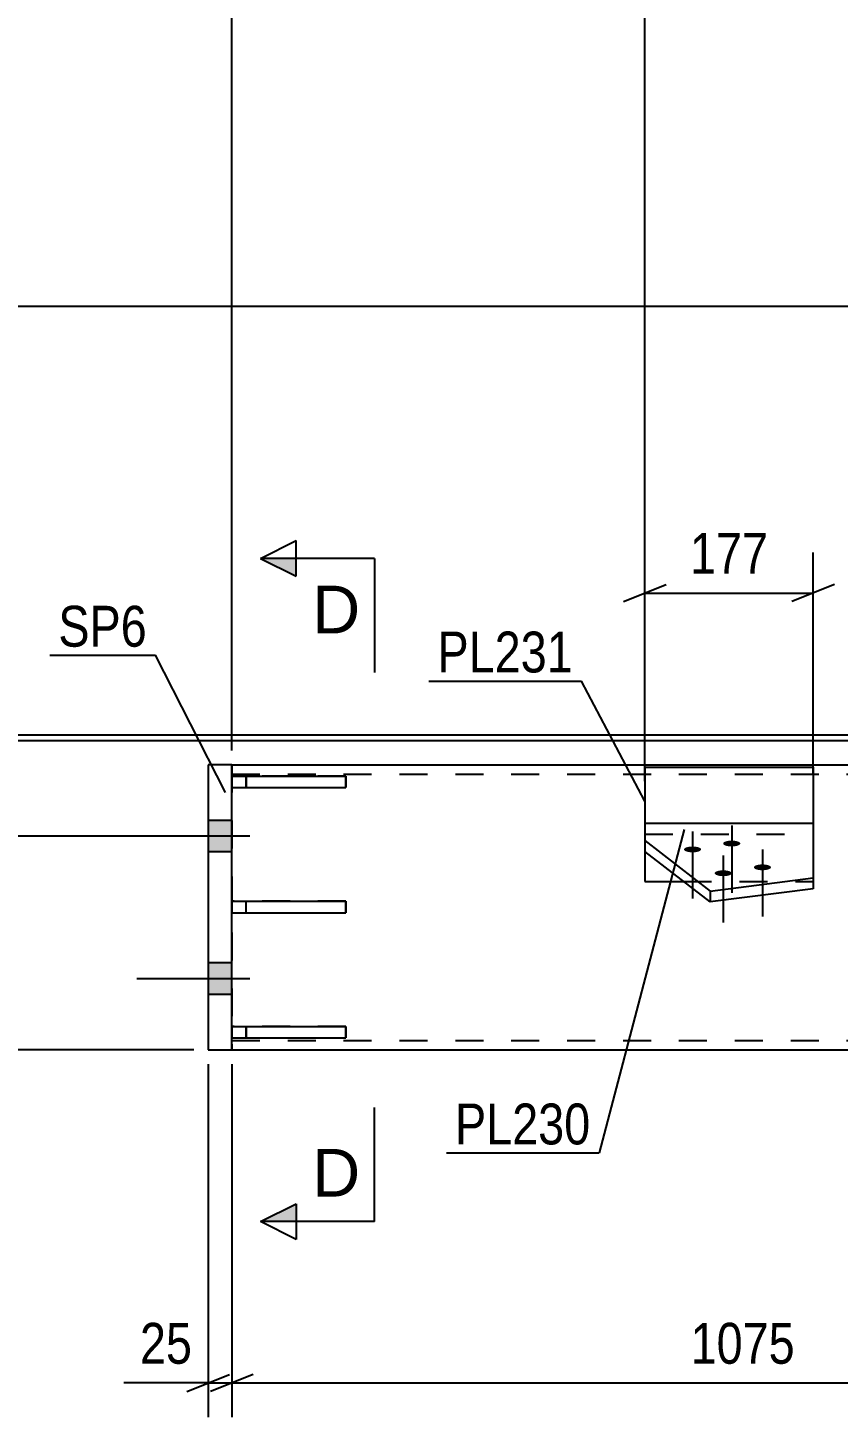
# Model space of a CAD drawing. Header units: millimetres. Extents: x 0 to 841, y 0 to 594.
# Drawn here: x 72.2 to 129.1, y 443.7 to 541.1 of the extents above; entities that cross this region are included whole.
import ezdxf

# ---------------------------------------------------------------- set-up
doc = ezdxf.new("R2010")
doc.units = ezdxf.units.MM
doc.linetypes.add('DXK_LINE_DOT2', pattern=[3.9198, 1.9599, -1.9599])
doc.styles.add('Arial', font='arial.ttf', dxfattribs={"height": 0.2})
doc.styles.add('Arial Narrow', font='ARIALN.TTF', dxfattribs={"height": 0.2})

# ---------------------------------------------------------------- blocks, each defined once
blk = doc.blocks.new('Part-284869603-5043 - 5027')
at = {"color": 2, "linetype": 'Continuous'}
for p, q in [((86.558, 488.622), (94.558, 488.622)), ((86.558, 488.622), (86.558, 487.822)), ((94.558, 488.622), (94.558, 487.822)), ((86.558, 487.822), (94.558, 487.822))]:
    blk.add_line(p, q, dxfattribs=at)
at = {"color": 7, "linetype": 'DXK_LINE_DOT2'}
blk.add_line((87.558, 487.822), (87.558, 488.622), dxfattribs=at)
blk = doc.blocks.new('Part-284869603-5036 - 5027')
at = {"color": 2, "linetype": 'Continuous'}
for p, q in [((115.524, 489.252), (127.338, 489.252)), ((115.524, 489.252), (115.524, 485.315)), ((127.338, 489.252), (127.338, 485.315)), ((115.524, 483.355), (115.524, 481.252)), ((115.524, 481.252), (118.24, 481.252))]:
    blk.add_line(p, q, dxfattribs=at)
at = {"color": 7, "linetype": 'DXK_LINE_DOT2'}
for p, q in [((115.524, 485.315), (115.524, 483.355)), ((127.338, 485.315), (127.338, 481.252)), ((118.24, 481.252), (127.338, 481.252))]:
    blk.add_line(p, q, dxfattribs=at)
blk = doc.blocks.new('Part-284869603-5067 - 5027')
at = {"color": 7, "linetype": 'DXK_LINE_DOT2'}
for p, q in [((94.558, 479.855), (86.558, 479.855)), ((86.558, 479.855), (86.558, 479.055)), ((87.558, 479.055), (87.558, 479.855)), ((94.558, 479.055), (94.558, 479.855)), ((86.558, 479.055), (94.558, 479.055))]:
    blk.add_line(p, q, dxfattribs=at)
blk = doc.blocks.new('Part-284869603-5068 - 5027')
at = {"color": 7, "linetype": 'DXK_LINE_DOT2'}
for p, q in [((94.558, 488.622), (86.558, 488.622)), ((86.558, 488.622), (86.558, 487.822)), ((87.558, 488.622), (87.558, 487.822)), ((94.558, 487.822), (94.558, 488.622)), ((86.558, 487.822), (94.558, 487.822))]:
    blk.add_line(p, q, dxfattribs=at)
blk = doc.blocks.new('Part-284869603-5148 - 5027')
at = {"color": 7, "linetype": 'DXK_LINE_DOT2'}
for p, q in [((94.558, 471.088), (86.558, 471.088)), ((86.558, 471.088), (86.558, 470.288)), ((87.558, 471.088), (87.558, 470.288)), ((94.558, 470.288), (94.558, 471.088)), ((86.558, 470.288), (94.558, 470.288))]:
    blk.add_line(p, q, dxfattribs=at)
blk = doc.blocks.new('Bolt-284869603-5092 - 5027')
at = {"linetype": 'Continuous'}
for points in [[(84.891, 485.531), (84.891, 483.331), (86.558, 483.331), (86.558, 485.531)], [(84.891, 485.531), (84.891, 483.331), (86.558, 483.331), (86.558, 485.531)], [(84.891, 475.531), (84.891, 473.331), (86.558, 473.331), (86.558, 475.531)], [(84.891, 475.531), (84.891, 473.331), (86.558, 473.331), (86.558, 475.531)]]:
    blk.add_hatch(color=1, dxfattribs=at).paths.add_polyline_path(points)
at = {"color": 1, "linetype": 'Continuous'}
for p, q in [((86.558, 485.531), (84.891, 485.531)), ((86.558, 485.531), (84.891, 485.531)), ((87.824, 484.431), (79.891, 484.431)), ((87.824, 484.431), (79.891, 484.431)), ((86.558, 483.331), (84.891, 483.331)), ((86.558, 483.331), (84.891, 483.331)), ((86.558, 475.531), (84.891, 475.531)), ((86.558, 475.531), (84.891, 475.531)), ((87.824, 474.431), (79.891, 474.431)), ((87.824, 474.431), (79.891, 474.431)), ((86.558, 473.331), (84.891, 473.331)), ((86.558, 473.331), (84.891, 473.331))]:
    blk.add_line(p, q, dxfattribs=at)
blk = doc.blocks.new('Part-284869603-5151 - 5027')
at = {"color": 2, "linetype": 'Continuous'}
for p, q in [((86.558, 471.088), (94.558, 471.088)), ((86.558, 471.088), (86.558, 470.288)), ((94.558, 471.088), (94.558, 470.288)), ((86.558, 470.288), (94.558, 470.288))]:
    blk.add_line(p, q, dxfattribs=at)
at = {"color": 7, "linetype": 'DXK_LINE_DOT2'}
blk.add_line((87.558, 470.288), (87.558, 471.088), dxfattribs=at)
blk = doc.blocks.new('Part-284869603-5172 - 5027')
at = {"color": 2, "linetype": 'Continuous'}
for p, q in [((84.891, 489.431), (84.891, 469.431)), ((86.558, 489.431), (84.891, 489.431)), ((86.558, 469.431), (86.558, 489.431)), ((84.891, 469.431), (86.558, 469.431))]:
    blk.add_line(p, q, dxfattribs=at)
blk = doc.blocks.new('Part-284869603-5232 - 5027')
at = {"color": 2, "linetype": 'Continuous'}
for p, q in [((86.558, 489.431), (158.222, 489.431)), ((86.558, 469.431), (158.222, 469.431))]:
    blk.add_line(p, q, dxfattribs=at)
at = {"color": 7, "linetype": 'DXK_LINE_DOT2'}
for p, q in [((86.558, 489.431), (86.558, 469.431)), ((158.225, 489.431), (158.222, 489.431)), ((158.222, 489.431), (158.225, 489.431)), ((158.225, 469.431), (158.225, 489.431)), ((86.558, 488.764), (158.225, 488.764)), ((86.558, 470.097), (158.225, 470.097)), ((158.222, 469.431), (158.225, 469.431)), ((158.225, 469.431), (158.222, 469.431))]:
    blk.add_line(p, q, dxfattribs=at)
blk = doc.blocks.new('Bolt-284869603-5238 - 5027')
at = {"linetype": 'Continuous'}
for points in [[(121.615, 483.7), (121.49, 483.704), (121.371, 483.718), (121.262, 483.739), (121.169, 483.768), (121.095, 483.802), (121.044, 483.842), (121.018, 483.884), (121.018, 483.927), (121.044, 483.968), (121.095, 484.008), (121.169, 484.042), (121.262, 484.071), (121.371, 484.093), (121.49, 484.106), (121.615, 484.11), (121.74, 484.106), (121.859, 484.093), (121.968, 484.071), (122.061, 484.042), (122.135, 484.008), (122.186, 483.968), (122.212, 483.927), (122.212, 483.884), (122.186, 483.842), (122.135, 483.802), (122.061, 483.768), (121.968, 483.739), (121.859, 483.718), (121.74, 483.704)], [(118.871, 483.285), (118.746, 483.29), (118.627, 483.303), (118.518, 483.325), (118.425, 483.353), (118.351, 483.388), (118.3, 483.427), (118.274, 483.469), (118.274, 483.512), (118.3, 483.554), (118.351, 483.593), (118.425, 483.628), (118.518, 483.657), (118.627, 483.678), (118.746, 483.691), (118.871, 483.696), (118.995, 483.691), (119.115, 483.678), (119.223, 483.657), (119.316, 483.628), (119.39, 483.593), (119.441, 483.554), (119.467, 483.512), (119.467, 483.469), (119.441, 483.427), (119.39, 483.388), (119.316, 483.353), (119.223, 483.325), (119.115, 483.303), (118.995, 483.29)], [(123.769, 482.031), (123.644, 482.036), (123.525, 482.049), (123.416, 482.07), (123.323, 482.099), (123.25, 482.134), (123.199, 482.173), (123.172, 482.215), (123.172, 482.258), (123.199, 482.3), (123.25, 482.339), (123.323, 482.374), (123.416, 482.402), (123.525, 482.424), (123.644, 482.437), (123.769, 482.442), (123.894, 482.437), (124.013, 482.424), (124.122, 482.402), (124.215, 482.374), (124.289, 482.339), (124.34, 482.3), (124.366, 482.258), (124.366, 482.215), (124.34, 482.173), (124.289, 482.134), (124.215, 482.099), (124.122, 482.07), (124.013, 482.049), (123.894, 482.036)], [(121.025, 481.617), (120.9, 481.621), (120.781, 481.634), (120.672, 481.656), (120.579, 481.685), (120.505, 481.719), (120.454, 481.759), (120.428, 481.8), (120.428, 481.843), (120.454, 481.885), (120.505, 481.925), (120.579, 481.959), (120.672, 481.988), (120.781, 482.009), (120.9, 482.023), (121.025, 482.027), (121.15, 482.023), (121.269, 482.009), (121.377, 481.988), (121.471, 481.959), (121.544, 481.925), (121.595, 481.885), (121.621, 481.843), (121.621, 481.8), (121.595, 481.759), (121.544, 481.719), (121.471, 481.685), (121.377, 481.656), (121.269, 481.634), (121.15, 481.621)]]:
    blk.add_hatch(color=1, dxfattribs=at).paths.add_polyline_path(points)
at = {"color": 1, "linetype": 'Continuous'}
for p, q in [((121.615, 485.158), (121.615, 480.46)), ((118.871, 484.744), (118.871, 480.045)), ((123.769, 483.489), (123.769, 478.791)), ((121.025, 483.075), (121.025, 478.376))]:
    blk.add_line(p, q, dxfattribs=at)
blk = doc.blocks.new('Part-284869603-5250 - 5027')
at = {"color": 2, "linetype": 'Continuous'}
for p, q in [((127.338, 485.315), (115.524, 485.315)), ((115.524, 485.315), (115.524, 483.355)), ((127.338, 485.315), (127.338, 480.739)), ((115.524, 484.107), (120.102, 480.561)), ((120.102, 479.809), (115.524, 483.355)), ((120.102, 480.561), (127.338, 481.491)), ((127.338, 480.739), (120.102, 479.809)), ((120.102, 480.561), (120.102, 479.809))]:
    blk.add_line(p, q, dxfattribs=at)
at = {"color": 7, "linetype": 'DXK_LINE_DOT2'}
blk.add_line((115.524, 484.564), (127.338, 484.564), dxfattribs=at)
blk = doc.blocks.new('Part-284869603-5251 - 5027')
at = {"color": 2, "linetype": 'Continuous'}
for p, q in [((86.558, 479.855), (94.558, 479.855)), ((86.558, 479.855), (86.558, 479.055)), ((94.558, 479.855), (94.558, 479.055)), ((86.558, 479.055), (94.558, 479.055))]:
    blk.add_line(p, q, dxfattribs=at)
at = {"color": 7, "linetype": 'DXK_LINE_DOT2'}
blk.add_line((87.558, 479.055), (87.558, 479.855), dxfattribs=at)
blk = doc.blocks.new('StraightDimension-284869603-5446 - 5027')
at = {"color": 7, "linetype": 'Continuous'}
blk.add_line((83.891, 469.431), (59.658, 469.431), dxfattribs=at)
blk = doc.blocks.new('StraightDimension-284869603-5428 - 5027')
at = {"color": 7, "linetype": 'Continuous'}
for p, q in [((69.498, 492.597), (70.698, 489.597)), ((157.222, 491.097), (59.658, 491.097)), ((70.098, 484.431), (70.098, 491.097)), ((70.698, 482.931), (69.498, 485.931)), ((80.558, 484.431), (59.658, 484.431))]:
    blk.add_line(p, q, dxfattribs=at)
at = {"color": 0, "linetype": 'Continuous'}
blk.add_wipeout([(69.398, 491.697), (69.398, 495.897), (59.058, 495.897), (59.058, 491.697)], dxfattribs=at)
at = {"color": 0}
blk.add_wipeout([(69.348, 491.106), (65.148, 491.106), (65.148, 484.422), (69.348, 484.422)], dxfattribs=at)
at = {"color": 3, "linetype": 'Continuous', "style": 'Arial Narrow'}
blk.add_text('13923', height=2.8633, dxfattribs=at).set_placement((59.658, 492.297))
at = {"color": 3, "style": 'Arial Narrow'}
blk.add_text('100', height=2.8633, rotation=90.00021, dxfattribs=at).set_placement((68.748, 485.022))
blk = doc.blocks.new('StraightDimension-284869603-5437 - 5027')
at = {"color": 7, "linetype": 'Continuous'}
for p, q in [((70.698, 482.931), (69.498, 485.931)), ((80.558, 484.431), (59.658, 484.431)), ((70.098, 469.431), (70.098, 484.431)), ((69.498, 470.931), (70.698, 467.931)), ((83.891, 469.431), (59.658, 469.431))]:
    blk.add_line(p, q, dxfattribs=at)
at = {"color": 0}
blk.add_wipeout([(69.348, 480.273), (65.148, 480.273), (65.148, 473.589), (69.348, 473.589)], dxfattribs=at)
at = {"color": 3, "style": 'Arial Narrow'}
blk.add_text('225', height=2.8633, rotation=90.00021, dxfattribs=at).set_placement((68.748, 474.189))
at = {"color": 0, "linetype": 'Continuous'}
blk.add_wipeout([(69.398, 485.031), (69.398, 489.231), (59.058, 489.231), (59.058, 485.031)], dxfattribs=at)
at = {"color": 3, "linetype": 'Continuous', "style": 'Arial Narrow'}
blk.add_text('13823', height=2.8633, dxfattribs=at).set_placement((59.658, 485.631))
blk = doc.blocks.new('StraightDimension-284869603-5473 - 5027')
at = {"color": 7, "linetype": 'Continuous'}
for p, q in [((51.183, 491.497), (51.183, 495.575)), ((51.183, 491.497), (51.183, 495.575)), ((50.583, 492.997), (51.783, 489.997)), ((51.783, 489.597), (50.583, 492.597)), ((157.555, 491.497), (48.333, 491.497)), ((157.222, 491.097), (48.333, 491.097)), ((51.183, 491.097), (51.183, 491.497))]:
    blk.add_line(p, q, dxfattribs=at)
at = {"color": 0}
blk.add_wipeout([(50.433, 495.05), (46.233, 495.05), (46.233, 492.022), (50.433, 492.022)], dxfattribs=at)
at = {"color": 3, "style": 'Arial Narrow'}
blk.add_text('6', height=2.863, rotation=90.00021, dxfattribs=at).set_placement((49.833, 492.622))
blk = doc.blocks.new('StraightDimension-284869603-5483 - 5027')
at = {"color": 7, "linetype": 'Continuous'}
blk.add_line((157.222, 491.097), (48.333, 491.097), dxfattribs=at)
blk = doc.blocks.new('StraightDimension-284869603-5530 - 5027')
at = {"color": 7, "linetype": 'Continuous'}
for p, q in [((86.558, 468.431), (86.558, 443.687)), ((158.225, 468.431), (158.225, 443.687)), ((88.058, 446.687), (85.058, 445.487)), ((156.725, 445.487), (159.725, 446.687)), ((86.558, 446.087), (158.225, 446.087))]:
    blk.add_line(p, q, dxfattribs=at)
at = {"color": 0}
blk.add_wipeout([(126.647, 446.837), (126.647, 451.037), (118.135, 451.037), (118.135, 446.837)], dxfattribs=at)
at = {"color": 3, "style": 'Arial Narrow'}
blk.add_text('1075', height=2.8633, dxfattribs=at).set_placement((118.735, 447.437))
blk = doc.blocks.new('StraightDimension-284869603-5536 - 5027')
at = {"color": 7, "linetype": 'Continuous'}
for p, q in [((84.891, 468.431), (84.891, 443.687)), ((86.558, 468.431), (86.558, 443.687)), ((83.391, 445.487), (86.391, 446.687)), ((88.058, 446.687), (85.058, 445.487)), ((84.891, 446.087), (78.985, 446.087)), ((84.891, 446.087), (78.985, 446.087)), ((84.891, 446.087), (86.558, 446.087))]:
    blk.add_line(p, q, dxfattribs=at)
at = {"color": 0}
blk.add_wipeout([(84.366, 446.837), (84.366, 451.037), (79.51, 451.037), (79.51, 446.837)], dxfattribs=at)
at = {"color": 3, "style": 'Arial Narrow'}
blk.add_text('25', height=2.8633, dxfattribs=at).set_placement((80.11, 447.437))
blk = doc.blocks.new('StraightDimension-284869603-10608 - 5027')
at = {"color": 7, "linetype": 'Continuous'}
blk.add_line((163.889, 521.557), (38.85, 521.557), dxfattribs=at)
blk = doc.blocks.new('StraightDimension-284869603-10655 - 5027')
at = {"color": 7, "linetype": 'Continuous'}
for p, q in [((115.524, 488.284), (115.524, 548.89)), ((158.222, 492.097), (158.222, 548.89)), ((117.024, 546.64), (114.024, 545.44)), ((156.722, 545.44), (159.722, 546.64)), ((115.524, 546.04), (158.222, 546.04))]:
    blk.add_line(p, q, dxfattribs=at)
at = {"color": 0}
blk.add_wipeout([(140.215, 546.79), (140.215, 550.99), (133.531, 550.99), (133.531, 546.79)], dxfattribs=at)
at = {"color": 3, "style": 'Arial Narrow'}
blk.add_text('640', height=2.8633, dxfattribs=at).set_placement((134.131, 547.39))
blk = doc.blocks.new('StraightDimension-284869603-10656 - 5027')
at = {"color": 7, "linetype": 'Continuous'}
for p, q in [((86.558, 490.431), (86.558, 548.89)), ((115.524, 488.284), (115.524, 548.89)), ((88.058, 546.64), (85.058, 545.44)), ((114.024, 545.44), (117.024, 546.64)), ((86.558, 546.04), (115.524, 546.04))]:
    blk.add_line(p, q, dxfattribs=at)
at = {"color": 0}
blk.add_wipeout([(104.383, 546.79), (104.383, 550.99), (97.699, 550.99), (97.699, 546.79)], dxfattribs=at)
at = {"color": 3, "style": 'Arial Narrow'}
blk.add_text('434', height=2.8633, dxfattribs=at).set_placement((98.299, 547.39))
blk = doc.blocks.new('StraightDimension-284869603-10700 - 5027')
at = {"color": 7, "linetype": 'Continuous'}
for p, q in [((115.524, 488.284), (115.524, 504.318)), ((127.338, 488.71), (127.338, 504.318)), ((114.024, 500.868), (117.024, 502.068)), ((128.838, 502.068), (125.838, 500.868)), ((115.524, 501.468), (127.338, 501.468))]:
    blk.add_line(p, q, dxfattribs=at)
at = {"color": 0}
blk.add_wipeout([(124.773, 502.218), (124.773, 506.418), (118.089, 506.418), (118.089, 502.218)], dxfattribs=at)
at = {"color": 3, "style": 'Arial Narrow'}
blk.add_text('177', height=2.8633, dxfattribs=at).set_placement((118.689, 502.818))
blk = doc.blocks.new('Mark-284869603-10721 - 5027')
at = {"color": 30, "linetype": 'Continuous'}
for p in [(100.38, 495.299), (115.524, 486.866)]:
    blk.add_line(p, (111.083, 495.299), dxfattribs=at)
at = {"color": 0}
blk.add_wipeout([(110.483, 495.899), (110.483, 498.899), (100.98, 498.899), (100.98, 495.899)], dxfattribs=at)
blk.add_wipeout([(110.483, 495.899), (110.483, 498.899), (100.98, 498.899), (100.98, 495.899)], dxfattribs=at)
at = {"color": 3, "style": 'Arial Narrow'}
blk.add_text('PL231', height=2.8633, dxfattribs=at).set_placement((100.98, 495.899))
blk = doc.blocks.new('Mark-284869603-5168 - 5027')
at = {"color": 30, "linetype": 'Continuous'}
for p in [(73.786, 497.107), (86.1, 487.472)]:
    blk.add_line(p, (81.197, 497.107), dxfattribs=at)
at = {"color": 0}
blk.add_wipeout([(80.597, 497.707), (80.597, 500.707), (74.386, 500.707), (74.386, 497.707)], dxfattribs=at)
blk.add_wipeout([(80.597, 497.707), (80.597, 500.707), (74.386, 500.707), (74.386, 497.707)], dxfattribs=at)
at = {"color": 3, "style": 'Arial Narrow'}
blk.add_text('SP6', height=2.8633, dxfattribs=at).set_placement((74.386, 497.707))
blk = doc.blocks.new('Mark-284869603-5246 - 5027')
at = {"color": 30, "linetype": 'Continuous'}
for p in [(118.281, 484.89), (101.607, 462.212)]:
    blk.add_line(p, (112.311, 462.212), dxfattribs=at)
at = {"color": 0}
blk.add_wipeout([(111.711, 462.812), (111.711, 465.812), (102.207, 465.812), (102.207, 462.812)], dxfattribs=at)
blk.add_wipeout([(111.711, 462.812), (111.711, 465.812), (102.207, 465.812), (102.207, 462.812)], dxfattribs=at)
at = {"color": 3, "style": 'Arial Narrow'}
blk.add_text('PL230', height=2.8633, dxfattribs=at).set_placement((102.207, 462.812))
blk = doc.blocks.new('SectionMark-284869603-11594 - 5027')
at = {"linetype": 'Continuous'}
for points in [[(91.058, 503.89), (91.058, 502.64), (88.558, 503.89)], [(91.058, 458.654), (91.058, 457.404), (88.558, 457.404)]]:
    blk.add_hatch(color=6, dxfattribs=at).paths.add_polyline_path(points)
at = {"color": 6, "linetype": 'Continuous'}
for p, q in [((88.558, 503.89), (91.058, 505.14)), ((91.058, 502.64), (91.058, 505.14)), ((96.558, 503.89), (88.558, 503.89)), ((88.558, 503.89), (91.058, 502.64)), ((96.558, 503.89), (96.558, 495.89)), ((96.558, 457.404), (96.558, 465.404)), ((88.558, 457.404), (91.058, 458.654)), ((91.058, 458.654), (91.058, 456.154)), ((96.558, 457.404), (88.558, 457.404)), ((91.058, 456.154), (88.558, 457.404))]:
    blk.add_line(p, q, dxfattribs=at)
at = {"color": 0, "linetype": 'Continuous'}
for points in [[(95.558, 498.64), (95.558, 502.14), (92.188, 502.14), (92.188, 498.64)], [(95.558, 459.154), (95.558, 462.654), (92.188, 462.654), (92.188, 459.154)]]:
    blk.add_wipeout(points, dxfattribs=at)
at = {"color": 3, "linetype": 'Continuous', "style": 'Arial'}
for p in [(92.188, 498.64), (92.188, 459.154)]:
    blk.add_text('D', height=3.343, dxfattribs=at).set_placement(p)

msp = doc.modelspace()

# ---------------------------------------------------------------- block references
for name in ['Part-284869603-5172 - 5027', 'Part-284869603-5232 - 5027', 'Part-284869603-5036 - 5027', 'Part-284869603-5043 - 5027', 'Part-284869603-5068 - 5027', 'Bolt-284869603-5092 - 5027', 'Part-284869603-5250 - 5027', 'Bolt-284869603-5238 - 5027', 'Part-284869603-5067 - 5027', 'Part-284869603-5251 - 5027', 'Part-284869603-5148 - 5027', 'Part-284869603-5151 - 5027']:
    msp.add_blockref(name, (0, 0))

# ---------------------------------------------------------------- next in the draw order: block references
for name in ['StraightDimension-284869603-5428 - 5027', 'StraightDimension-284869603-5446 - 5027']:
    msp.add_blockref(name, (0, 0))

# ---------------------------------------------------------------- next in the draw order: block references
msp.add_blockref('StraightDimension-284869603-5437 - 5027', (0, 0))

# ---------------------------------------------------------------- next in the draw order: block references
msp.add_blockref('StraightDimension-284869603-5473 - 5027', (0, 0))

# ---------------------------------------------------------------- next in the draw order: block references
msp.add_blockref('StraightDimension-284869603-5483 - 5027', (0, 0))

# ---------------------------------------------------------------- next in the draw order: block references
msp.add_blockref('StraightDimension-284869603-5530 - 5027', (0, 0))

# ---------------------------------------------------------------- next in the draw order: block references
msp.add_blockref('StraightDimension-284869603-5536 - 5027', (0, 0))

# ---------------------------------------------------------------- next in the draw order: block references
msp.add_blockref('StraightDimension-284869603-10608 - 5027', (0, 0))

# ---------------------------------------------------------------- next in the draw order: block references
for name in ['StraightDimension-284869603-10655 - 5027', 'Mark-284869603-5246 - 5027']:
    msp.add_blockref(name, (0, 0))

# ---------------------------------------------------------------- next in the draw order: block references
msp.add_blockref('StraightDimension-284869603-10656 - 5027', (0, 0))

# ---------------------------------------------------------------- next in the draw order: block references
for name in ['StraightDimension-284869603-10700 - 5027', 'SectionMark-284869603-11594 - 5027', 'Mark-284869603-5168 - 5027']:
    msp.add_blockref(name, (0, 0))

# ---------------------------------------------------------------- next in the draw order: block references
msp.add_blockref('Mark-284869603-10721 - 5027', (0, 0))

doc.saveas('drawing.dxf')
